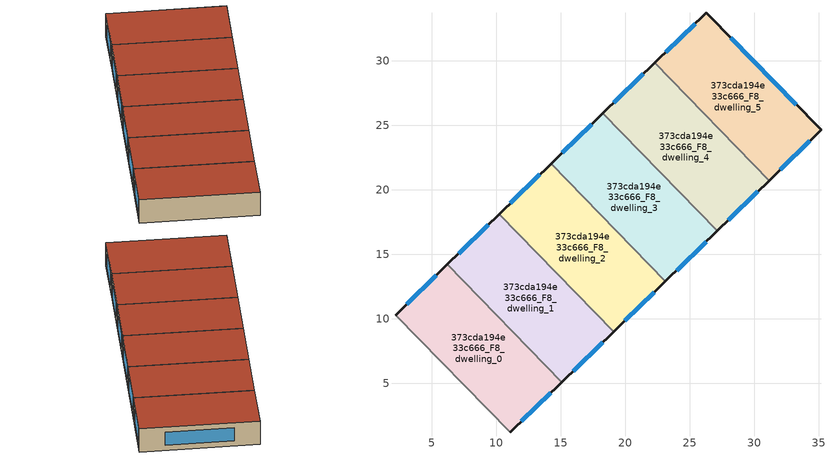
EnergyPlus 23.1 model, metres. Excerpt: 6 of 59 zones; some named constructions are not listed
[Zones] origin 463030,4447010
373cda194e33c666_F8_dwelling_0
 floor to 373cda194e33c666_F7_dwelling_0 (EU_floor_Construction): 6.21,14.21 15.08,5.1 11.09,1.21 2.18,10.29 z24
 wall outside (EU_wall_Construction): 11.09,1.21 15.08,5.1 / 6.21,14.21 2.18,10.29 z24:27
 wall adiabatic (EU_wall_Construction): 2.18,10.29 11.09,1.21 z24:27
 wall to 373cda194e33c666_F8_dwelling_1 (EU_wall_Construction): 15.08,5.1 6.21,14.21 z24:27
 window (EU_Window_Construction): 11.94,2.05 14.23,4.27 / 5.35,13.37 3.05,11.13 z24.64:26.36
 roof outside (EU_roof_Construction): 15.08,5.1 6.21,14.21 2.18,10.29 11.09,1.21 z27
373cda194e33c666_F8_dwelling_1
 floor to 373cda194e33c666_F7_dwelling_1 (EU_floor_Construction): 10.22,18.12 19.09,9 15.08,5.1 6.21,14.21 z24
 wall outside (EU_wall_Construction): 10.22,18.12 6.21,14.21 / 15.08,5.1 19.09,9 z24:27
 wall to 373cda194e33c666_F8_dwelling_2 (EU_wall_Construction): 19.09,9 10.22,18.12 z24:27
 window (EU_Window_Construction): 9.36,17.28 7.07,15.05 / 15.94,5.94 18.23,8.17 z24.64:26.36
 roof outside (EU_roof_Construction): 19.09,9 10.22,18.12 6.21,14.21 15.08,5.1 z27
373cda194e33c666_F8_dwelling_2
 floor to 373cda194e33c666_F7_dwelling_2 (EU_floor_Construction): 14.23,22.02 23.1,12.91 19.09,9 10.22,18.12 z24
 wall outside (EU_wall_Construction): 14.23,22.02 10.22,18.12 / 19.09,9 23.1,12.91 z24:27
 wall to 373cda194e33c666_F8_dwelling_3 (EU_wall_Construction): 23.1,12.91 14.23,22.02 z24:27
 window (EU_Window_Construction): 13.38,21.18 11.08,18.95 / 19.95,9.84 22.25,12.07 z24.64:26.36
 roof outside (EU_roof_Construction): 23.1,12.91 14.23,22.02 10.22,18.12 19.09,9 z27
373cda194e33c666_F8_dwelling_3
 floor to 373cda194e33c666_F7_dwelling_3 (EU_floor_Construction): 18.25,25.93 27.12,16.81 23.1,12.91 14.23,22.02 z24
 wall outside (EU_wall_Construction): 18.25,25.93 14.23,22.02 / 23.1,12.91 27.12,16.81 z24:27
 wall to 373cda194e33c666_F8_dwelling_4 (EU_wall_Construction): 27.12,16.81 18.25,25.93 z24:27
 window (EU_Window_Construction): 17.39,25.09 15.09,22.86 / 23.96,13.75 26.26,15.98 z24.64:26.36
 roof outside (EU_roof_Construction): 27.12,16.81 18.25,25.93 14.23,22.02 23.1,12.91 z27
373cda194e33c666_F8_dwelling_4
 floor to 373cda194e33c666_F7_dwelling_4 (EU_floor_Construction): 22.26,29.83 31.13,20.72 27.12,16.81 18.25,25.93 z24
 wall outside (EU_wall_Construction): 22.26,29.83 18.25,25.93 / 27.12,16.81 31.13,20.72 z24:27
 wall to 373cda194e33c666_F8_dwelling_5 (EU_wall_Construction): 31.13,20.72 22.26,29.83 z24:27
 window (EU_Window_Construction): 21.4,28.99 19.11,26.76 / 27.98,17.65 30.27,19.88 z24.64:26.36
 roof outside (EU_roof_Construction): 31.13,20.72 22.26,29.83 18.25,25.93 27.12,16.81 z27
373cda194e33c666_F8_dwelling_5
 floor to 373cda194e33c666_F7_dwelling_5 (EU_floor_Construction): 26.25,33.72 35.16,24.64 31.13,20.72 22.26,29.83 z24
 wall outside (EU_wall_Construction): 31.13,20.72 35.16,24.64 26.25,33.72 22.26,29.83 z24:27
 window (EU_Window_Construction): 25.4,32.88 23.11,30.66 / 33.25,26.58 28.16,31.77 / 31.99,21.56 34.29,23.8 z24.64:26.36
 roof outside (EU_roof_Construction): 35.16,24.64 26.25,33.72 22.26,29.83 31.13,20.72 z27
[SCHEDULE:FILE] Column Number=1; Rows to Skip at Top=0; Number of Hours of Data=8760; Column Separator=Comma; Interpolate to Timestep=No; Minutes per Item=60; Adjust Schedule for Daylight Savings=Yes
Name | File
EU_Step8_GainSchedule_373cda194e33c666_F4_dwelling_0_f000 | ../../schedules/373cda194e33c666/373cda194e33c666_F4_dwelling_0_f000_gain.csv
EU_Step8_GainSchedule_373cda194e33c666_F4_dwelling_1_f000 | ../../schedules/373cda194e33c666/373cda194e33c666_F4_dwelling_1_f000_gain.csv
EU_Step8_GainSchedule_373cda194e33c666_F4_dwelling_2_f000 | ../../schedules/373cda194e33c666/373cda194e33c666_F4_dwelling_2_f000_gain.csv
EU_Step8_GainSchedule_373cda194e33c666_F4_dwelling_3_f000 | ../../schedules/373cda194e33c666/373cda194e33c666_F4_dwelling_3_f000_gain.csv
EU_Step8_GainSchedule_373cda194e33c666_F4_dwelling_4_f000 | ../../schedules/373cda194e33c666/373cda194e33c666_F4_dwelling_4_f000_gain.csv
EU_Step8_GainSchedule_373cda194e33c666_F4_dwelling_5_f000 | ../../schedules/373cda194e33c666/373cda194e33c666_F4_dwelling_5_f000_gain.csv
EU_Step8_GainSchedule_373cda194e33c666_F4_dwelling_6_f000 | ../../schedules/373cda194e33c666/373cda194e33c666_F4_dwelling_6_f000_gain.csv
